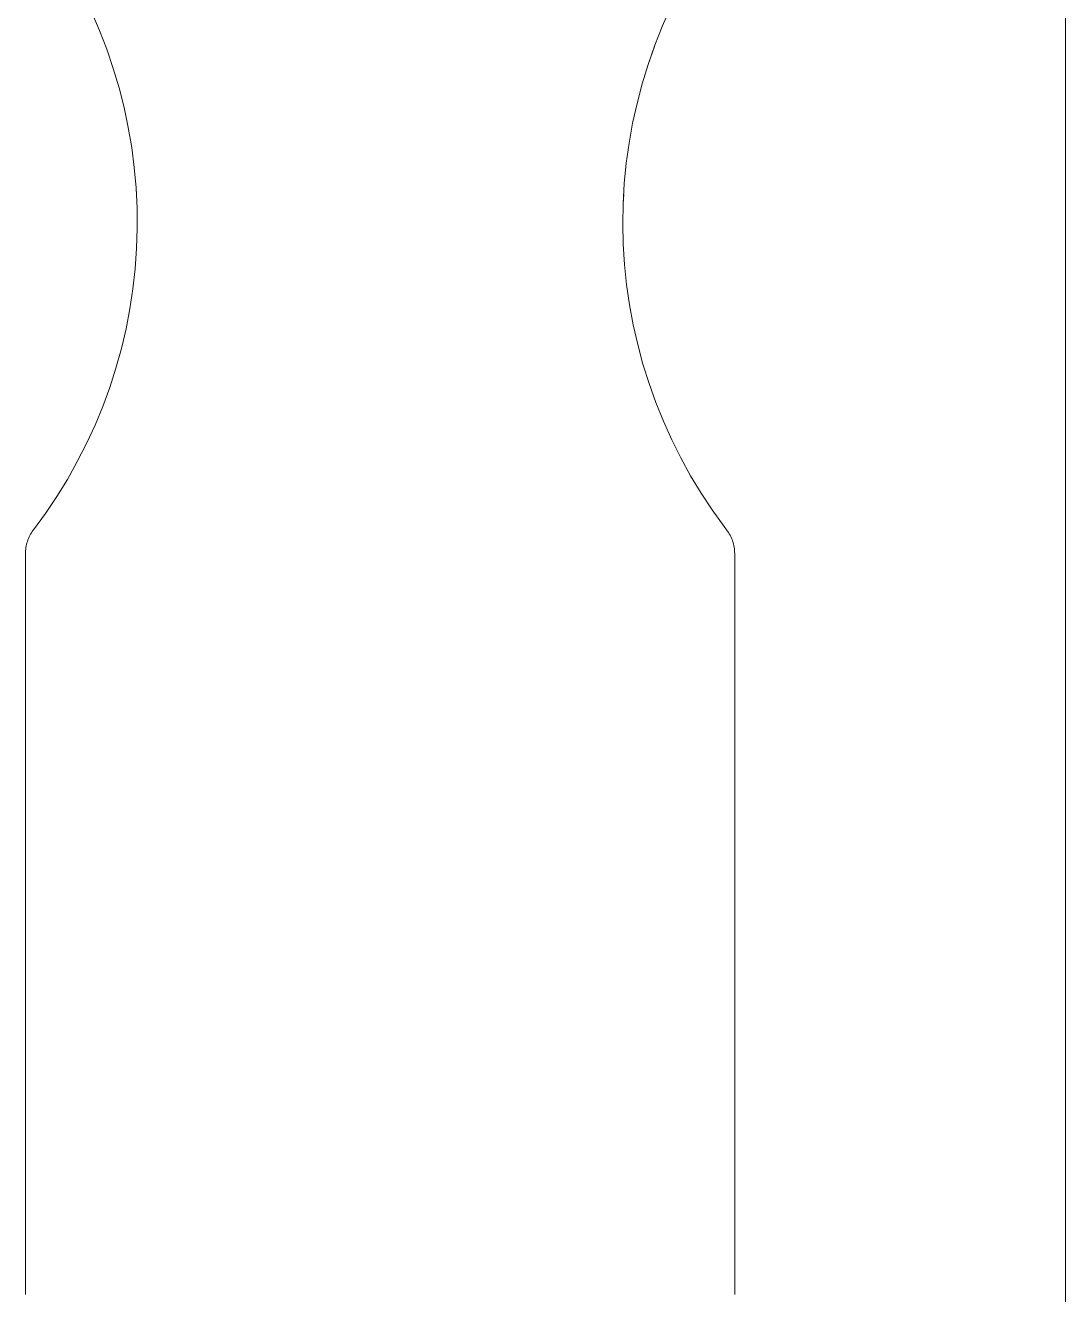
# Model space of a CAD drawing. Header units: inches. Extents: x -657 to 218, y -22 to 381.
# Drawn here: x -337.03 to -331.88, y 10.28 to 16.57 of the extents above; entities that cross this region are included whole.
import ezdxf

# ---------------------------------------------------------------- set-up
doc = ezdxf.new("R2010")
doc.units = ezdxf.units.IN
doc.header["$MEASUREMENT"] = 0
doc.layers.add('I-FURN', color=30, linetype='Continuous', lineweight=9)
doc.layers.add('I-WALL', color=2, linetype='Continuous', lineweight=9)

# ---------------------------------------------------------------- blocks, each defined once
blk = doc.blocks.new('Blocks_Provence Extendable Dining Room Table_F01599EN - Single-366095-Section 2')
at = {"layer": 'I-FURN'}
for p, q in [((-336.4802742384384, 15.66632181428946), (-336.4849681507234, 15.7623551863397)), ((-334.0682374628697, 15.73331424149106), (-334.0708747157086, 15.68722778730927)), ((-336.6157889670145, 14.77666738899657), (-336.5850115248459, 14.87236599668884)), ((-333.9727487847883, 14.89242778658763), (-333.942768863912, 14.79647634676027)), ((-337.0337818318321, 13.95118987632105), (-337.0337818318321, 10.27888952292534)), ((-337.0337818318317, 13.95118987632105), (-337.0337818318317, 10.27888952292534)), ((-333.51805727787, 10.27888952292534), (-333.51805727787, 13.95118987632105)), ((-333.5180572778696, 10.27888952292534), (-333.5180572778696, 13.95118987632105))]:
    blk.add_line(p, q, dxfattribs=at)
at = {"layer": 'I-FURN', "flags": 128}
for points in [[(-336.993502437584, 14.07050290842798), (-336.9341838175221, 14.15166186218315), (-336.8781581385531, 14.23512800955305), (-336.8255150298122, 14.32076782250686), (-336.776338709043, 14.40844429561287), (-336.7307078478686, 14.49801716521739), (-336.6886954459329, 14.58934313383682), (-336.6503687141167, 14.68227609940328), (-336.6157889670149, 14.77666738899657), (-336.5850115248463, 14.87236599668884), (-336.5580856249529, 14.96921882512262), (-336.5350543430307, 15.0670709304332), (-336.5159545242176, 15.16576577012611), (-336.5008167241493, 15.26514545351148), (-336.4896651600767, 15.3650509942959), (-336.4825176721234, 15.46532256492611), (-336.4793856947456, 15.56579975227925), (-336.4802742384387, 15.66632181428946), (-336.4851818817225, 15.76672793710125), (-336.4941007734147, 15.86685749233686), (-336.5070166451911, 15.96655029406773), (-336.5239088344121, 16.0656468550778), (-336.5447503171784, 16.16398864200877), (-336.5695077515636, 16.26141832898028), (-336.5981415309539, 16.35778004927687), (-336.6306058474106, 16.45291964470217), (-336.6668487649526, 16.54668491219888), (-336.7068123026434, 16.63892584734125)], [(-333.8362499623402, 16.65791276439958), (-333.8769797947418, 16.56600762192525), (-333.9140018221661, 16.47254723488299), (-333.9472568172666, 16.37768111995481), (-333.9766915791452, 16.28156104268765), (-334.0022590184619, 16.18434077470053), (-334.0239182327679, 16.0861758476831), (-334.0416345719408, 15.98722330457792), (-334.0553796936172, 15.88764144834496), (-334.0651316085344, 15.78758958871137), (-334.070874715709, 15.68722778730927), (-334.0725998273945, 15.58671660161147), (-334.0703041837804, 15.48621682807402), (-334.0639914574066, 15.38588924489565), (-334.0536717472888, 15.28589435480734), (-334.0393615627616, 15.18639212830209), (-334.0210837970676, 15.08754174771641), (-333.9988676907331, 14.98950135257232), (-333.9727487847887, 14.89242778658763), (-333.9427688639124, 14.79647634676027), (-333.9089758895822, 14.70180053492535), (-333.8714239233482, 14.60855181218531), (-333.8301730403456, 14.51687935660456), (-333.7852892331878, 14.42692982455625), (-333.7368443063913, 14.33884711610349), (-333.6849157615046, 14.25277214478981), (-333.6295866731222, 14.16884261220764), (-333.5709455559825, 14.08719278770516), (-333.5583366721181, 14.07050290842798)], [(-336.5695077515632, 16.26141832898028), (-336.5981415309536, 16.35778004927687), (-336.6306058474103, 16.45291964470217)], [(-333.9160578834217, 16.46668193426251), (-333.9472568172662, 16.37768111995481), (-333.9766915791448, 16.28156104268765)], [(-336.9935024375836, 14.07050290842798), (-336.9341838175217, 14.15166186218315), (-336.8781581385527, 14.23512800955305), (-336.8255150298118, 14.32076782250686)], [(-333.736844306391, 14.33884711610349), (-333.6849157615043, 14.25277214478981), (-333.6295866731218, 14.16884261220764), (-333.5709455559821, 14.08719278770516), (-333.5583366721177, 14.07050290842798)], [(-337.0337818318321, 13.95118987632105), (-337.0336243725133, 13.95906179249945), (-337.0331522464585, 13.96692111529134), (-337.0323662089687, 13.97475527145664), (-337.0312675175359, 13.9825517280168), (-337.0298579298323, 13.99029801230435), (-337.0281397008974, 13.99798173191692), (-337.0261155795311, 14.00559059454232), (-337.0237888038956, 14.01311242762341), (-337.0211630963356, 14.02053519783186), (-337.0182426574232, 14.02784703031884), (-337.0150321592375, 14.03503622771197), (-337.0115367378909, 14.04209128882917), (-337.0077619853119, 14.04900092707774), (-337.0037139402993, 14.05575408851021), (-336.9993990788615, 14.062339969509), (-336.9948243038565, 14.06874803406956), (-336.993502437584, 14.07050290842798)], [(-337.0337818318317, 13.95118987632105), (-337.033624372513, 13.95906179249945), (-337.0331522464583, 13.96692111529134), (-337.0323662089683, 13.97475527145664), (-337.0312675175356, 13.9825517280168), (-337.0298579298319, 13.99029801230435), (-337.0281397008971, 13.99798173191692), (-337.0261155795307, 14.00559059454232), (-337.0237888038952, 14.01311242762341), (-337.0211630963353, 14.02053519783186), (-337.0182426574228, 14.02784703031884), (-337.0150321592372, 14.03503622771197), (-337.0115367378906, 14.04209128882917), (-337.0077619853116, 14.04900092707774), (-337.0037139402989, 14.05575408851021), (-336.9993990788612, 14.062339969509), (-336.9948243038562, 14.06874803406956), (-336.9935024375836, 14.07050290842798)], [(-333.5583366721181, 14.07050290842798), (-333.5536906635039, 14.06414630070728), (-333.5493025677115, 14.05760898680367), (-333.5451794047581, 14.05090142502479), (-333.5413277708248, 14.0440343460387), (-333.5377538277043, 14.03701873570679), (-333.534463292943, 14.02986581750903), (-333.531461430695, 14.02258703458864), (-333.5287530432992, 14.01519403144567), (-333.5263424635977, 14.00769863530797), (-333.524233548004, 14.00011283721048), (-333.5224296703329, 13.99244877281185), (-333.520933716404, 13.9847187029803), (-333.5197480794246, 13.97693499417858), (-333.5188746561607, 13.96911009868026), (-333.5183148439033, 13.96125653464892), (-333.5180695382327, 13.95338686611166), (-333.51805727787, 13.95118987632105)], [(-333.5583366721177, 14.07050290842798), (-333.5536906635035, 14.06414630070728), (-333.5493025677112, 14.05760898680367), (-333.5451794047577, 14.05090142502479), (-333.5413277708244, 14.0440343460387), (-333.5377538277038, 14.03701873570679), (-333.5344632929426, 14.02986581750903), (-333.5314614306946, 14.02258703458864), (-333.5287530432988, 14.01519403144567), (-333.5263424635974, 14.00769863530797), (-333.5242335480036, 14.00011283721048), (-333.5224296703325, 13.99244877281185), (-333.5209337164037, 13.9847187029803), (-333.5197480794242, 13.97693499417858), (-333.5188746561603, 13.96911009868026), (-333.518314843903, 13.96125653464892), (-333.5180695382323, 13.95338686611166), (-333.5180572778696, 13.95118987632105)]]:
    blk.add_lwpolyline(points, dxfattribs=at)

msp = doc.modelspace()

# ---------------------------------------------------------------- linework, layer by layer
at = {"layer": 'I-WALL'}
msp.add_line((-331.877938072464, 25.5905511811025), (-331.877938072464, 0), dxfattribs=at)

# ---------------------------------------------------------------- block references
at = {"layer": 'I-FURN'}
msp.add_blockref('Blocks_Provence Extendable Dining Room Table_F01599EN - Single-366095-Section 2', (0, 0), dxfattribs=at)

doc.saveas('drawing.dxf')
